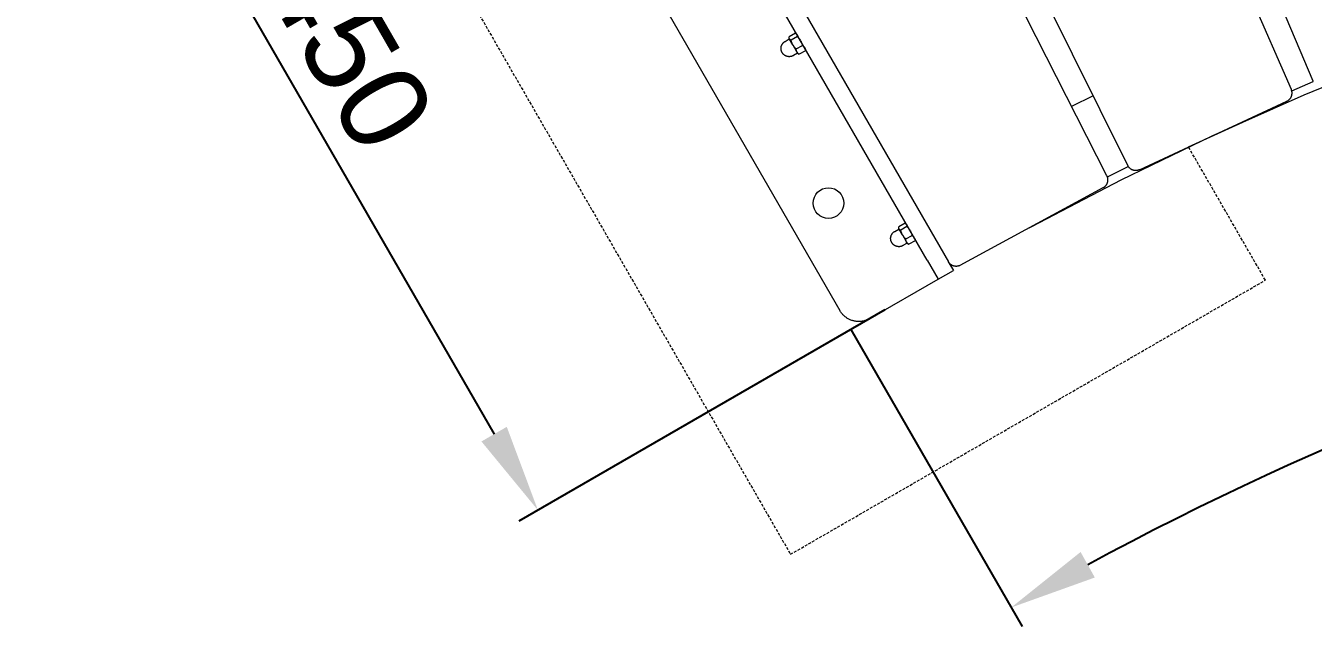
# Model space of a CAD drawing. Header units: millimetres. Extents: x -427 to 4679, y -324 to 2971.
# Drawn here: x -372 to 215, y 811 to 1085 of the extents above; entities that cross this region are included whole.
import ezdxf

# ---------------------------------------------------------------- set-up
doc = ezdxf.new("R2010")
doc.units = ezdxf.units.MM
doc.linetypes.add('HIDDEN', pattern=[1.905, 1.27, -0.635])
for name, color, linetype, lineweight in [('ZANO_R', 7, 'Continuous', 0), ('ZANO_R_przerywana', 7, 'HIDDEN', 0), ('ZANO_W', 1, 'Continuous', 0)]:
    doc.layers.add(name, color=color, linetype=linetype, lineweight=lineweight)
doc.styles.add('Arial', font='arial.ttf')
doc.styles.get("Standard").update_dxf_attribs({"font": 'ARIALUNI.TTF'})
doc.dimstyles.new('pl i ang', dxfattribs={"dimtxt": 50, "dimasz": 50, "dimexe": 1.25, "dimexo": 0.625, "dimgap": 10, "dimtad": 1, "dimtoh": 1, "dimtxsty": 'Standard', "dimcen": 2.5, "dimclrd": 1, "dimclre": 1, "dimclrt": 1, "dimadec": 0, "dimazin": 0, "dimtfac": 1, "dimtmove": 0, "dimatfit": 3, "dimfxl": 1, "dimarcsym": 1})

# ---------------------------------------------------------------- blocks, each defined once
blk = doc.blocks.new('*D499')
at = {"layer": 'ZANO_W', "color": 1, "lineweight": -2}
for p, q in [((4.59, 946.46), (82.72, 811.08)), ((1591.69, 946.11), (1513.51, 810.76))]:
    blk.add_line(p, q, dxfattribs=at)
blk.add_arc((797.84, -428.18), 1440.79, 61.57819, 118.39674, dxfattribs=at)
at = {"layer": 'ZANO_W', "color": 1}
for points in [[(109.39, 845.07), (115.89, 833.43), (77.72, 819.74)], [(1480.35, 833.13), (1486.85, 844.77), (1518.51, 819.42)]]:
    blk.add_solid(points, dxfattribs=at)
at = {"layer": 'ZANO_W', "color": 1, "insert": (798.16, 1043.29), "char_height": 40, "attachment_point": 5, "rotation": 359.98746, "style": 'Arial'}
blk.add_mtext('60%%d', dxfattribs=at)
blk = doc.blocks.new('*D503')
at = {"layer": 'ZANO_W', "color": 1, "lineweight": -2}
for p, q in [((-204.73, 1345.22), (-371.65, 1248.9)), ((-343, 1219.25), (-158.07, 898.78)), ((20.18, 955.46), (-146.74, 859.14))]:
    blk.add_line(p, q, dxfattribs=at)
at = {"layer": 'ZANO_W', "color": 1}
for points in [[(-337.22, 1222.58), (-348.77, 1215.92), (-362.99, 1253.89)], [(-163.84, 895.45), (-152.29, 902.11), (-138.08, 864.13)]]:
    blk.add_solid(points, dxfattribs=at)
at = {"layer": 'ZANO_W', "color": 1, "insert": (-224.18, 1074.22), "char_height": 40, "attachment_point": 5, "rotation": 299.98746, "style": 'Arial'}
blk.add_mtext('450', dxfattribs=at)

msp = doc.modelspace()

# ---------------------------------------------------------------- linework, layer by layer
at = {"layer": 'ZANO_R'}
for p, q in [((43.35, 1467.23), (215.31, 1059.89)), ((205.5, 1055.81), (29.63, 1461.48)), ((-65.9, 1417.06), (130.96, 1021.15)), ((121.41, 1016.48), (-79.24, 1410.48)), ((-171.83, 1360.23), (49.16, 977.27)), ((39.43, 978.11), (-175.48, 1350.55)), ((-215.33, 1327.56), (-0.41, 955.12)), ((-20.64, 1081.51), (-23.49, 1079.86)), ((-20.64, 1081.51), (-20.59, 1081.49)), ((-20.59, 1081.49), (-20.55, 1081.47)), ((-20.55, 1081.47), (-20.5, 1081.45)), ((-20.5, 1081.45), (-20.46, 1081.43)), ((-20.46, 1081.43), (-20.41, 1081.4)), ((-20.41, 1081.4), (-20.37, 1081.38)), ((-20.37, 1081.38), (-20.32, 1081.35)), ((-20.32, 1081.35), (-20.28, 1081.32)), ((-20.29, 1081.33), (-20.04, 1081.18)), ((-20.28, 1081.32), (-20.24, 1081.29)), ((-20.24, 1081.29), (-20.2, 1081.26)), ((-20.2, 1081.26), (-20.16, 1081.23)), ((-20.16, 1081.23), (-20.12, 1081.2)), ((-20.12, 1081.2), (-20.09, 1081.16)), ((-20.09, 1081.16), (-20.05, 1081.12)), ((-20.05, 1081.12), (-20.02, 1081.09)), ((-20.02, 1081.09), (-19.98, 1081.05)), ((-19.98, 1081.05), (-19.95, 1081.01)), ((-19.95, 1081.01), (-19.92, 1080.97)), ((-19.86, 1080.86), (-19.84, 1080.81)), ((-19.84, 1080.81), (-19.82, 1080.76)), ((-19.82, 1080.76), (-19.8, 1080.71)), ((-19.8, 1080.71), (-19.79, 1080.66)), ((-19.79, 1080.66), (-19.78, 1080.61)), ((-19.78, 1080.61), (-19.76, 1080.56)), ((-19.76, 1080.56), (-19.76, 1080.5)), ((-19.76, 1080.5), (-19.75, 1080.45)), ((-19.75, 1080.45), (-19.74, 1080.4)), ((-19.74, 1080.4), (-19.74, 1080.35)), ((-27.21, 1074.68), (-27.2, 1074.81)), ((-27.21, 1074.55), (-27.21, 1074.68)), ((-27.2, 1074.43), (-27.21, 1074.55)), ((-27.2, 1074.81), (-27.19, 1074.94)), ((-27.19, 1074.94), (-27.18, 1075.06)), ((-27.18, 1075.06), (-27.16, 1075.19)), ((-27.16, 1075.19), (-27.14, 1075.32)), ((-27.14, 1075.32), (-27.11, 1075.44)), ((-27.11, 1075.44), (-27.08, 1075.57)), ((-27.08, 1075.57), (-27.04, 1075.69)), ((-27.04, 1075.69), (-27, 1075.81)), ((-27, 1075.81), (-26.96, 1075.93)), ((-26.96, 1075.93), (-26.91, 1076.05)), ((-26.91, 1076.05), (-26.86, 1076.17)), ((-26.86, 1076.17), (-26.81, 1076.28)), ((-26.81, 1076.28), (-26.75, 1076.4)), ((-26.75, 1076.4), (-26.68, 1076.51)), ((-26.68, 1076.51), (-26.62, 1076.62)), ((-26.62, 1076.62), (-26.54, 1076.72)), ((-26.54, 1076.72), (-26.47, 1076.83)), ((-26.47, 1076.83), (-26.39, 1076.93)), ((-26.39, 1076.93), (-26.31, 1077.03)), ((-26.31, 1077.03), (-26.23, 1077.12)), ((-26.23, 1077.12), (-26.14, 1077.22)), ((-26.14, 1077.22), (-26.05, 1077.31)), ((-26.05, 1077.31), (-25.95, 1077.39)), ((-25.95, 1077.39), (-25.86, 1077.48)), ((-25.86, 1077.48), (-25.76, 1077.56)), ((-25.76, 1077.56), (-25.65, 1077.64)), ((-25.65, 1077.64), (-25.55, 1077.71)), ((-25.55, 1077.71), (-25.44, 1077.78)), ((-25.44, 1077.78), (-25.33, 1077.84)), ((-25.33, 1077.84), (-23.49, 1078.91)), ((-23.51, 1079.68), (-23.5, 1079.73)), ((-23.51, 1079.63), (-23.51, 1079.68)), ((-23.51, 1079.58), (-23.51, 1079.63)), ((-23.51, 1079.54), (-23.51, 1079.58)), ((-23.51, 1079.52), (-23.51, 1079.57)), ((-23.51, 1079.5), (-23.51, 1079.56)), ((-23.51, 1079.49), (-23.51, 1079.54)), ((-23.51, 1079.48), (-23.51, 1079.52)), ((-23.51, 1079.44), (-23.51, 1079.49)), ((-23.51, 1079.43), (-23.51, 1079.48)), ((-23.51, 1079.18), (-23.51, 1079.44)), ((-23.5, 1079.39), (-23.51, 1079.44)), ((-23.5, 1079.39), (-23.51, 1079.43)), ((-23.38, 1078.96), (-23.51, 1079.18)), ((-23.5, 1079.73), (-23.49, 1079.86)), ((-23.49, 1079.34), (-23.5, 1079.39)), ((-23.5, 1079.35), (-23.5, 1079.39)), ((-23.49, 1079.3), (-23.5, 1079.35)), ((-23.48, 1079.29), (-23.49, 1079.34)), ((-23.48, 1079.26), (-23.49, 1079.3)), ((-23.49, 1078.91), (-23.44, 1079.06)), ((-23.47, 1079.24), (-23.48, 1079.29)), ((-23.47, 1079.21), (-23.48, 1079.26)), ((-23.46, 1079.2), (-23.47, 1079.24)), ((-23.46, 1079.17), (-23.47, 1079.21)), ((-23.45, 1079.15), (-23.46, 1079.2)), ((-23.45, 1079.13), (-23.46, 1079.17)), ((-23.43, 1079.1), (-23.45, 1079.15)), ((-23.42, 1079.05), (-23.43, 1079.1)), ((-23.4, 1079.01), (-23.42, 1079.05)), ((-23.38, 1078.97), (-23.4, 1079.02)), ((-23.38, 1078.96), (-23.4, 1079.01)), ((-23.36, 1078.92), (-23.38, 1078.96)), ((-23.33, 1078.88), (-23.35, 1078.92)), ((-23.3, 1078.83), (-23.33, 1078.88)), ((-23.33, 1078.87), (-23.33, 1078.88)), ((-23.3, 1078.84), (-23.33, 1078.87)), ((-21.84, 1076.3), (-23.32, 1078.87)), ((-23.27, 1078.8), (-23.3, 1078.84)), ((-23.24, 1078.76), (-23.27, 1078.8)), ((-23.23, 1078.75), (-23.26, 1078.78)), ((-23.21, 1078.73), (-23.24, 1078.76)), ((-23.2, 1078.72), (-23.23, 1078.75)), ((-23.18, 1078.7), (-23.21, 1078.73)), ((-23.17, 1078.68), (-23.2, 1078.72)), ((-23.15, 1078.66), (-23.18, 1078.7)), ((-23.13, 1078.65), (-23.17, 1078.68)), ((-23.11, 1078.63), (-23.15, 1078.66)), ((-23.1, 1078.62), (-23.13, 1078.65)), ((-23.08, 1078.6), (-23.11, 1078.63)), ((-23.06, 1078.59), (-23.1, 1078.62)), ((-23.04, 1078.57), (-23.08, 1078.6)), ((-23.03, 1078.57), (-23.06, 1078.59)), ((-23.01, 1078.55), (-23.04, 1078.57)), ((-22.99, 1078.54), (-23.03, 1078.57)), ((-22.97, 1078.52), (-23.01, 1078.55)), ((-22.95, 1078.51), (-22.99, 1078.54)), ((-22.93, 1078.5), (-22.97, 1078.52)), ((-22.91, 1078.49), (-22.95, 1078.51)), ((-22.89, 1078.47), (-22.93, 1078.5)), ((-22.87, 1078.47), (-22.91, 1078.49)), ((-22.85, 1078.45), (-22.89, 1078.47)), ((-22.81, 1078.43), (-22.85, 1078.45)), ((-22.77, 1078.41), (-22.81, 1078.43)), ((-22.73, 1078.39), (-22.77, 1078.41)), ((-22.61, 1078.34), (-22.73, 1078.39)), ((-19.76, 1079.98), (-22.61, 1078.34)), ((-22.54, 1078.07), (-22.61, 1078.34)), ((-22.46, 1077.8), (-22.54, 1078.07)), ((-22.38, 1077.53), (-22.46, 1077.8)), ((-22.28, 1077.27), (-22.38, 1077.53)), ((-22.18, 1077.01), (-22.28, 1077.27)), ((-22.07, 1076.76), (-22.18, 1077.01)), ((-21.95, 1076.51), (-22.07, 1076.76)), ((-21.82, 1076.26), (-21.95, 1076.51)), ((-21.77, 1076.18), (-21.82, 1076.26)), ((-21.64, 1075.96), (-21.77, 1076.18)), ((-19.97, 1073.05), (-21.69, 1076.04)), ((-21.49, 1075.74), (-21.64, 1075.96)), ((-21.34, 1075.53), (-21.49, 1075.74)), ((-21.19, 1075.32), (-21.34, 1075.53)), ((-21.03, 1075.12), (-21.19, 1075.32)), ((-20.86, 1074.93), (-21.03, 1075.12)), ((-20.68, 1074.74), (-20.86, 1074.93)), ((-20.5, 1074.55), (-20.68, 1074.74)), ((-20.32, 1074.37), (-20.5, 1074.55)), ((-20.32, 1074.37), (-17.47, 1076.01)), ((-19.75, 1080.03), (-19.76, 1079.98)), ((-19.76, 1079.98), (-19.57, 1079.79)), ((-19.74, 1080.08), (-19.75, 1080.03)), ((-19.74, 1080.35), (-19.74, 1080.29)), ((-19.74, 1080.29), (-19.74, 1080.24)), ((-19.74, 1080.24), (-19.74, 1080.19)), ((-19.74, 1080.19), (-19.74, 1080.14)), ((-19.74, 1080.14), (-19.74, 1080.08)), ((-19.57, 1079.79), (-19.38, 1079.6)), ((-19.38, 1079.6), (-19.2, 1079.4)), ((-19.2, 1079.4), (-19.03, 1079.2)), ((-19.03, 1079.2), (-18.86, 1078.99)), ((-18.86, 1078.99), (-18.7, 1078.78)), ((-18.7, 1078.78), (-18.55, 1078.56)), ((-18.55, 1078.56), (-18.4, 1078.33)), ((-18.23, 1078.03), (-18.1, 1077.79)), ((-18.1, 1077.79), (-17.99, 1077.55)), ((-17.99, 1077.55), (-17.88, 1077.3)), ((-17.88, 1077.3), (-17.78, 1077.05)), ((-17.78, 1077.05), (-17.69, 1076.79)), ((-17.69, 1076.79), (-17.61, 1076.54)), ((-17.61, 1076.54), (-17.54, 1076.28)), ((-17.54, 1076.28), (-17.47, 1076.01)), ((-17.47, 1076.01), (-17.38, 1075.95)), ((-17.38, 1075.95), (-17.28, 1075.88)), ((-17.28, 1075.88), (-17.19, 1075.81)), ((-17.19, 1075.81), (-17.11, 1075.74)), ((-17.11, 1075.74), (-17.02, 1075.66)), ((-17.02, 1075.66), (-16.94, 1075.58)), ((-16.94, 1075.58), (-16.86, 1075.5)), ((-16.86, 1075.5), (-16.78, 1075.41)), ((-16.78, 1075.41), (-16.71, 1075.33)), ((-16.71, 1075.33), (-16.64, 1075.24)), ((-16.64, 1075.24), (-16.57, 1075.14)), ((-16.57, 1075.14), (-16.5, 1075.05)), ((-16.41, 1074.89), (-16.37, 1074.79)), ((-16.37, 1074.79), (-16.32, 1074.69)), ((-16.32, 1074.69), (-16.28, 1074.58)), ((-16.28, 1074.58), (-16.24, 1074.47)), ((-27.19, 1074.3), (-27.2, 1074.43)), ((-27.18, 1074.17), (-27.19, 1074.3)), ((-27.17, 1074.04), (-27.18, 1074.17)), ((-27.14, 1073.92), (-27.17, 1074.04)), ((-27.12, 1073.79), (-27.14, 1073.92)), ((-27.09, 1073.67), (-27.12, 1073.79)), ((-27.06, 1073.54), (-27.09, 1073.67)), ((-27.02, 1073.42), (-27.06, 1073.54)), ((-26.98, 1073.3), (-27.02, 1073.42)), ((-26.93, 1073.18), (-26.98, 1073.3)), ((-26.88, 1073.06), (-26.93, 1073.18)), ((-26.82, 1072.95), (-26.88, 1073.06)), ((-26.77, 1072.83), (-26.82, 1072.95)), ((-26.7, 1072.72), (-26.77, 1072.83)), ((-26.64, 1072.61), (-26.7, 1072.72)), ((-26.57, 1072.5), (-26.64, 1072.61)), ((-26.5, 1072.4), (-26.57, 1072.5)), ((-26.42, 1072.3), (-26.5, 1072.4)), ((-26.34, 1072.2), (-26.42, 1072.3)), ((-26.26, 1072.1), (-26.34, 1072.2)), ((-26.17, 1072.01), (-26.26, 1072.1)), ((-26.08, 1071.91), (-26.17, 1072.01)), ((-25.99, 1071.83), (-26.08, 1071.91)), ((-25.89, 1071.74), (-25.99, 1071.83)), ((-25.79, 1071.66), (-25.89, 1071.74)), ((-25.69, 1071.58), (-25.79, 1071.66)), ((-25.58, 1071.51), (-25.69, 1071.58)), ((-25.48, 1071.44), (-25.58, 1071.51)), ((-25.37, 1071.37), (-25.48, 1071.44)), ((-25.26, 1071.31), (-25.37, 1071.37)), ((-25.14, 1071.25), (-25.26, 1071.31)), ((-25.03, 1071.19), (-25.14, 1071.25)), ((-24.91, 1071.14), (-25.03, 1071.19)), ((-24.79, 1071.09), (-24.91, 1071.14)), ((-24.67, 1071.05), (-24.79, 1071.09)), ((-24.55, 1071.01), (-24.67, 1071.05)), ((-24.43, 1070.97), (-24.55, 1071.01)), ((-24.3, 1070.94), (-24.43, 1070.97)), ((-24.18, 1070.92), (-24.3, 1070.94)), ((-24.05, 1070.89), (-24.18, 1070.92)), ((-23.93, 1070.88), (-24.05, 1070.89)), ((-23.8, 1070.86), (-23.93, 1070.88)), ((-23.67, 1070.85), (-23.8, 1070.86)), ((-23.54, 1070.85), (-23.67, 1070.85)), ((-23.41, 1070.85), (-23.54, 1070.85)), ((-23.29, 1070.85), (-23.41, 1070.85)), ((-23.16, 1070.86), (-23.29, 1070.85)), ((-23.03, 1070.87), (-23.16, 1070.86)), ((-22.9, 1070.89), (-23.03, 1070.87)), ((-22.78, 1070.91), (-22.9, 1070.89)), ((-22.65, 1070.93), (-22.78, 1070.91)), ((-22.53, 1070.96), (-22.65, 1070.93)), ((-22.4, 1071), (-22.53, 1070.96)), ((-22.28, 1071.03), (-22.4, 1071)), ((-22.16, 1071.08), (-22.28, 1071.03)), ((-22.04, 1071.12), (-22.16, 1071.08)), ((-21.92, 1071.17), (-22.04, 1071.12)), ((-21.81, 1071.23), (-21.92, 1071.17)), ((-21.69, 1071.29), (-21.81, 1071.23)), ((-21.58, 1071.35), (-21.69, 1071.29)), ((-19.74, 1072.41), (-21.58, 1071.35)), ((-20.31, 1074.26), (-20.32, 1074.37)), ((-20.3, 1074.15), (-20.31, 1074.26)), ((-20.28, 1074.04), (-20.3, 1074.15)), ((-20.26, 1073.92), (-20.28, 1074.04)), ((-20.24, 1073.81), (-20.26, 1073.92)), ((-20.21, 1073.7), (-20.24, 1073.81)), ((-20.18, 1073.6), (-20.21, 1073.7)), ((-20.15, 1073.49), (-20.18, 1073.6)), ((-20.11, 1073.38), (-20.15, 1073.49)), ((-20.07, 1073.28), (-20.11, 1073.38)), ((-20.02, 1073.18), (-20.07, 1073.28)), ((-19.97, 1073.07), (-20.02, 1073.18)), ((-19.92, 1072.97), (-19.97, 1073.07)), ((-19.51, 1072.26), (-19.92, 1072.97)), ((-19.81, 1072.8), (-19.87, 1072.89)), ((-19.74, 1072.71), (-19.81, 1072.8)), ((-19.67, 1072.62), (-19.74, 1072.71)), ((-19.58, 1072.38), (-19.74, 1072.41)), ((-19.6, 1072.53), (-19.67, 1072.62)), ((-19.52, 1072.45), (-19.6, 1072.53)), ((-19.44, 1072.36), (-19.52, 1072.45)), ((-19.18, 1072.07), (-19.51, 1072.26)), ((-19.51, 1072.26), (-19.51, 1072.26)), ((-19.51, 1072.26), (-19.51, 1072.26)), ((-19.36, 1072.29), (-19.44, 1072.36)), ((-19.27, 1072.21), (-19.36, 1072.29)), ((-19.19, 1072.14), (-19.27, 1072.21)), ((-19.1, 1072.06), (-19.19, 1072.14)), ((-19.18, 1072.06), (-19.18, 1072.07)), ((-19.18, 1072.06), (-19.11, 1072.03)), ((-19.11, 1072.03), (-19.05, 1072)), ((-19, 1072), (-19.1, 1072.06)), ((-18.98, 1071.96), (-19.05, 1072)), ((-18.91, 1071.93), (-19, 1072)), ((-18.91, 1071.93), (-18.98, 1071.96)), ((-16.06, 1073.58), (-18.91, 1071.93)), ((-16.24, 1074.47), (-16.2, 1074.36)), ((-16.2, 1074.36), (-16.17, 1074.25)), ((-16.17, 1074.25), (-16.14, 1074.14)), ((-16.14, 1074.14), (-16.12, 1074.03)), ((-16.12, 1074.03), (-16.1, 1073.92)), ((-16.1, 1073.92), (-16.08, 1073.8)), ((-16.08, 1073.8), (-16.07, 1073.69)), ((-16.07, 1073.69), (-16.06, 1073.58)), ((-16.05, 1073.73), (-16.06, 1073.65)), ((-16.06, 1073.65), (-16.06, 1073.58)), ((-16.04, 1073.88), (-16.05, 1073.8)), ((-16.05, 1073.8), (-16.05, 1073.73)), ((-16.04, 1074.26), (-16.04, 1073.88)), ((211.35, 1053.41), (253.92, 1070.82)), ((205.67, 1055.33), (215.49, 1059.52)), ((215.37, 1059.76), (215.31, 1059.89)), ((215.43, 1059.64), (215.37, 1059.76)), ((215.49, 1059.52), (215.43, 1059.64)), ((115.11, 1053.02), (105.3, 1048.1)), ((169.34, 1034.71), (211.35, 1053.41)), ((204.11, 1050.94), (204.22, 1051.02)), ((204.22, 1051.02), (204.33, 1051.1)), ((204.33, 1051.1), (204.43, 1051.19)), ((204.43, 1051.19), (204.54, 1051.28)), ((204.54, 1051.28), (204.64, 1051.37)), ((204.64, 1051.37), (204.73, 1051.47)), ((204.73, 1051.47), (204.82, 1051.57)), ((204.82, 1051.57), (204.91, 1051.68)), ((204.91, 1051.68), (205, 1051.78)), ((205, 1051.78), (205.08, 1051.89)), ((205.08, 1051.89), (205.16, 1052.01)), ((205.16, 1052.01), (205.23, 1052.12)), ((205.23, 1052.12), (205.3, 1052.24)), ((205.3, 1052.24), (205.37, 1052.36)), ((205.37, 1052.36), (205.43, 1052.48)), ((205.43, 1052.48), (205.49, 1052.61)), ((205.49, 1052.61), (205.54, 1052.74)), ((205.55, 1055.69), (205.5, 1055.81)), ((205.54, 1052.74), (205.59, 1052.86)), ((205.6, 1055.56), (205.55, 1055.69)), ((205.59, 1052.86), (205.63, 1052.99)), ((205.64, 1055.43), (205.6, 1055.56)), ((205.63, 1052.99), (205.67, 1053.13)), ((205.68, 1055.29), (205.64, 1055.43)), ((205.67, 1053.13), (205.71, 1053.26)), ((205.71, 1055.16), (205.68, 1055.29)), ((205.74, 1055.03), (205.71, 1055.16)), ((205.71, 1053.26), (205.74, 1053.39)), ((205.77, 1054.89), (205.74, 1055.03)), ((205.74, 1053.39), (205.77, 1053.53)), ((205.79, 1054.76), (205.77, 1054.89)), ((205.77, 1053.53), (205.79, 1053.66)), ((205.81, 1054.62), (205.79, 1054.76)), ((205.79, 1053.66), (205.8, 1053.8)), ((205.8, 1053.8), (205.82, 1053.94)), ((205.82, 1054.48), (205.81, 1054.62)), ((205.82, 1054.35), (205.82, 1054.48)), ((205.83, 1054.21), (205.82, 1054.35)), ((205.82, 1054.07), (205.83, 1054.21)), ((205.82, 1053.94), (205.82, 1054.07)), ((136.22, 1019.31), (203.51, 1050.59)), ((158.62, 1029.68), (200.14, 1048.57)), ((203.51, 1050.59), (203.64, 1050.65)), ((203.64, 1050.65), (203.76, 1050.72)), ((203.76, 1050.72), (203.88, 1050.79)), ((203.88, 1050.79), (203.99, 1050.86)), ((203.99, 1050.86), (204.11, 1050.94)), ((127.93, 1014.71), (169.34, 1034.71)), ((143.88, 1022.6), (155.69, 1028.29)), ((121.47, 1016.36), (121.41, 1016.48)), ((121.53, 1016.23), (121.47, 1016.36)), ((121.58, 1016.1), (121.53, 1016.23)), ((121.62, 1015.97), (121.58, 1016.1)), ((121.61, 1016.01), (131.16, 1020.8)), ((121.67, 1015.84), (121.62, 1015.97)), ((121.71, 1015.71), (121.67, 1015.84)), ((131.02, 1021.03), (130.96, 1021.15)), ((131.09, 1020.91), (131.02, 1021.03)), ((131.16, 1020.79), (131.09, 1020.91)), ((131.23, 1020.68), (131.16, 1020.79)), ((131.31, 1020.57), (131.23, 1020.68)), ((131.4, 1020.46), (131.31, 1020.57)), ((131.48, 1020.35), (131.4, 1020.46)), ((131.57, 1020.25), (131.48, 1020.35)), ((131.67, 1020.15), (131.57, 1020.25)), ((131.76, 1020.05), (131.67, 1020.15)), ((131.87, 1019.96), (131.76, 1020.05)), ((131.97, 1019.87), (131.87, 1019.96)), ((132.08, 1019.78), (131.97, 1019.87)), ((132.19, 1019.7), (132.08, 1019.78)), ((132.3, 1019.62), (132.19, 1019.7)), ((132.41, 1019.54), (132.3, 1019.62)), ((132.53, 1019.47), (132.41, 1019.54)), ((132.65, 1019.41), (132.53, 1019.47)), ((132.77, 1019.34), (132.65, 1019.41)), ((132.9, 1019.29), (132.77, 1019.34)), ((133.02, 1019.23), (132.9, 1019.29)), ((133.15, 1019.18), (133.02, 1019.23)), ((133.28, 1019.14), (133.15, 1019.18)), ((133.41, 1019.1), (133.28, 1019.14)), ((133.54, 1019.06), (133.41, 1019.1)), ((133.68, 1019.03), (133.54, 1019.06)), ((133.81, 1019), (133.68, 1019.03)), ((133.95, 1018.98), (133.81, 1019)), ((134.08, 1018.96), (133.95, 1018.98)), ((134.22, 1018.95), (134.08, 1018.96)), ((134.36, 1018.94), (134.22, 1018.95)), ((134.49, 1018.93), (134.36, 1018.94)), ((134.63, 1018.93), (134.49, 1018.93)), ((134.77, 1018.94), (134.63, 1018.93)), ((134.91, 1018.95), (134.77, 1018.94)), ((135.04, 1018.97), (134.91, 1018.95)), ((135.18, 1018.98), (135.04, 1018.97)), ((135.31, 1019.01), (135.18, 1018.98)), ((135.45, 1019.04), (135.31, 1019.01)), ((135.58, 1019.07), (135.45, 1019.04)), ((135.71, 1019.11), (135.58, 1019.07)), ((135.84, 1019.15), (135.71, 1019.11)), ((135.97, 1019.2), (135.84, 1019.15)), ((136.1, 1019.25), (135.97, 1019.2)), ((136.22, 1019.31), (136.1, 1019.25)), ((54.53, 975.75), (119.75, 1011.15)), ((87.15, 993.45), (127.93, 1014.71)), ((119.75, 1011.15), (119.87, 1011.22)), ((119.87, 1011.22), (119.99, 1011.29)), ((119.99, 1011.29), (120.1, 1011.36)), ((120.1, 1011.36), (120.22, 1011.44)), ((120.22, 1011.44), (120.33, 1011.53)), ((120.33, 1011.53), (120.43, 1011.61)), ((120.43, 1011.61), (120.53, 1011.7)), ((120.53, 1011.7), (120.63, 1011.8)), ((120.63, 1011.8), (120.73, 1011.89)), ((120.73, 1011.89), (120.82, 1011.99)), ((120.82, 1011.99), (120.91, 1012.1)), ((120.91, 1012.1), (121, 1012.21)), ((121, 1012.21), (121.08, 1012.32)), ((121.08, 1012.32), (121.16, 1012.43)), ((121.16, 1012.43), (121.24, 1012.54)), ((121.24, 1012.54), (121.31, 1012.66)), ((121.31, 1012.66), (121.37, 1012.78)), ((121.37, 1012.78), (121.44, 1012.9)), ((121.44, 1012.9), (121.5, 1013.03)), ((121.5, 1013.03), (121.55, 1013.15)), ((121.55, 1013.15), (121.6, 1013.28)), ((121.6, 1013.28), (121.64, 1013.41)), ((121.64, 1013.41), (121.68, 1013.54)), ((121.68, 1013.54), (121.72, 1013.67)), ((121.74, 1015.58), (121.71, 1015.71)), ((121.72, 1013.67), (121.75, 1013.81)), ((121.77, 1015.44), (121.74, 1015.58)), ((121.75, 1013.81), (121.78, 1013.94)), ((121.79, 1015.31), (121.77, 1015.44)), ((121.78, 1013.94), (121.8, 1014.08)), ((121.81, 1015.17), (121.79, 1015.31)), ((121.8, 1014.08), (121.82, 1014.21)), ((121.83, 1015.04), (121.81, 1015.17)), ((121.82, 1014.21), (121.83, 1014.35)), ((121.84, 1014.9), (121.83, 1015.04)), ((121.83, 1014.35), (121.84, 1014.49)), ((121.84, 1014.76), (121.84, 1014.9)), ((121.84, 1014.63), (121.84, 1014.76)), ((121.84, 1014.49), (121.84, 1014.63)), ((85.88, 992.76), (109.1, 1005.09)), ((24.65, 991.23), (26.5, 992.29)), ((26.47, 993.02), (26.48, 993.07)), ((26.47, 992.97), (26.47, 993.02)), ((26.47, 992.92), (26.47, 992.97)), ((26.47, 992.91), (26.47, 992.96)), ((26.47, 992.89), (26.47, 992.95)), ((26.47, 992.87), (26.47, 992.92)), ((26.47, 992.87), (26.47, 992.91)), ((26.48, 992.82), (26.47, 992.87)), ((26.47, 992.82), (26.47, 992.87)), ((26.47, 992.57), (26.47, 992.83)), ((26.48, 992.78), (26.47, 992.82)), ((26.6, 992.35), (26.47, 992.57)), ((26.48, 993.12), (26.49, 993.25)), ((26.48, 993.07), (26.48, 993.12)), ((26.48, 992.77), (26.48, 992.82)), ((26.48, 992.73), (26.48, 992.78)), ((26.49, 992.73), (26.48, 992.77)), ((26.49, 992.69), (26.48, 992.73)), ((29.34, 994.89), (26.49, 993.25)), ((26.5, 992.68), (26.49, 992.73)), ((26.5, 992.64), (26.49, 992.69)), ((26.51, 992.63), (26.5, 992.68)), ((26.51, 992.6), (26.5, 992.64)), ((26.5, 992.29), (26.54, 992.45)), ((26.52, 992.58), (26.51, 992.63)), ((26.52, 992.56), (26.51, 992.6)), ((26.53, 992.53), (26.52, 992.58)), ((26.53, 992.51), (26.52, 992.56)), ((26.55, 992.49), (26.53, 992.53)), ((26.56, 992.44), (26.55, 992.49)), ((26.58, 992.4), (26.56, 992.44)), ((26.6, 992.35), (26.58, 992.4)), ((26.6, 992.36), (26.58, 992.4)), ((26.63, 992.31), (26.6, 992.35)), ((26.65, 992.27), (26.63, 992.31)), ((30.22, 993.37), (27.38, 991.72)), ((29.34, 994.89), (29.39, 994.88)), ((29.39, 994.88), (29.43, 994.86)), ((29.43, 994.86), (29.48, 994.84)), ((29.48, 994.84), (29.53, 994.81)), ((29.53, 994.81), (29.57, 994.79)), ((29.57, 994.79), (29.61, 994.76)), ((29.61, 994.76), (29.66, 994.74)), ((29.66, 994.74), (29.7, 994.71)), ((29.69, 994.72), (29.94, 994.57)), ((29.7, 994.71), (29.74, 994.68)), ((29.74, 994.68), (29.78, 994.65)), ((29.78, 994.65), (29.82, 994.62)), ((29.82, 994.62), (29.86, 994.58)), ((29.86, 994.58), (29.89, 994.55)), ((29.89, 994.55), (29.93, 994.51)), ((29.93, 994.51), (29.96, 994.47)), ((29.96, 994.47), (30, 994.44)), ((30, 994.44), (30.03, 994.4)), ((30.03, 994.4), (30.06, 994.36)), ((30.12, 994.25), (30.14, 994.2)), ((30.14, 994.2), (30.16, 994.15)), ((30.16, 994.15), (30.18, 994.1)), ((30.18, 994.1), (30.19, 994.05)), ((30.19, 994.05), (30.2, 993.99)), ((30.2, 993.99), (30.22, 993.94)), ((30.22, 993.94), (30.23, 993.89)), ((30.23, 993.42), (30.22, 993.37)), ((30.22, 993.37), (30.42, 993.18)), ((30.23, 993.89), (30.23, 993.84)), ((30.23, 993.84), (30.24, 993.79)), ((30.24, 993.47), (30.23, 993.42)), ((30.24, 993.79), (30.24, 993.73)), ((30.24, 993.73), (30.25, 993.68)), ((30.25, 993.63), (30.24, 993.58)), ((30.24, 993.58), (30.24, 993.52)), ((30.24, 993.52), (30.24, 993.47)), ((30.25, 993.68), (30.25, 993.63)), ((30.42, 993.18), (30.61, 992.98)), ((30.61, 992.98), (30.79, 992.78)), ((30.79, 992.78), (30.96, 992.57)), ((30.96, 992.57), (31.13, 992.36)), ((31.13, 992.36), (31.29, 992.14)), ((22.77, 987.94), (22.78, 988.07)), ((22.78, 987.81), (22.77, 987.94)), ((22.78, 988.2), (22.79, 988.32)), ((22.78, 988.07), (22.78, 988.2)), ((22.79, 987.68), (22.78, 987.81)), ((22.79, 988.32), (22.8, 988.45)), ((22.8, 987.56), (22.79, 987.68)), ((22.8, 988.45), (22.82, 988.58)), ((22.82, 987.43), (22.8, 987.56)), ((22.82, 988.58), (22.84, 988.7)), ((22.84, 987.3), (22.82, 987.43)), ((22.84, 988.7), (22.87, 988.83)), ((22.86, 987.18), (22.84, 987.3)), ((22.89, 987.05), (22.86, 987.18)), ((22.87, 988.83), (22.9, 988.95)), ((22.93, 986.93), (22.89, 987.05)), ((22.9, 988.95), (22.94, 989.08)), ((22.96, 986.81), (22.93, 986.93)), ((22.94, 989.08), (22.98, 989.2)), ((23.01, 986.69), (22.96, 986.81)), ((22.98, 989.2), (23.02, 989.32)), ((23.05, 986.57), (23.01, 986.69)), ((23.02, 989.32), (23.07, 989.44)), ((23.1, 986.45), (23.05, 986.57)), ((23.07, 989.44), (23.12, 989.56)), ((23.16, 986.33), (23.1, 986.45)), ((23.12, 989.56), (23.18, 989.67)), ((23.18, 989.67), (23.24, 989.78)), ((23.24, 989.78), (23.3, 989.89)), ((23.3, 989.89), (23.37, 990)), ((23.37, 990), (23.44, 990.11)), ((23.44, 990.11), (23.51, 990.21)), ((23.51, 990.21), (23.59, 990.32)), ((23.59, 990.32), (23.67, 990.42)), ((23.67, 990.42), (23.76, 990.51)), ((23.76, 990.51), (23.84, 990.6)), ((23.84, 990.6), (23.93, 990.69)), ((23.93, 990.69), (24.03, 990.78)), ((24.03, 990.78), (24.13, 990.86)), ((24.13, 990.86), (24.23, 990.94)), ((24.23, 990.94), (24.33, 991.02)), ((24.33, 991.02), (24.43, 991.09)), ((24.43, 991.09), (24.54, 991.16)), ((24.54, 991.16), (24.65, 991.23)), ((26.68, 992.22), (26.65, 992.27)), ((26.68, 992.22), (26.65, 992.26)), ((26.65, 992.26), (26.65, 992.26)), ((28.14, 989.69), (26.66, 992.25)), ((26.71, 992.19), (26.68, 992.22)), ((26.74, 992.15), (26.71, 992.19)), ((26.75, 992.14), (26.72, 992.17)), ((26.77, 992.12), (26.74, 992.15)), ((26.78, 992.1), (26.75, 992.14)), ((26.8, 992.08), (26.77, 992.12)), ((26.82, 992.07), (26.78, 992.1)), ((26.83, 992.05), (26.8, 992.08)), ((26.85, 992.04), (26.82, 992.07)), ((26.87, 992.02), (26.83, 992.05)), ((26.88, 992.01), (26.85, 992.04)), ((26.9, 991.99), (26.87, 992.02)), ((26.92, 991.98), (26.88, 992.01)), ((26.94, 991.96), (26.9, 991.99)), ((26.96, 991.95), (26.92, 991.98)), ((26.97, 991.93), (26.94, 991.96)), ((26.99, 991.93), (26.96, 991.95)), ((27.01, 991.91), (26.97, 991.93)), ((27.03, 991.9), (26.99, 991.93)), ((27.05, 991.88), (27.01, 991.91)), ((27.07, 991.88), (27.03, 991.9)), ((27.09, 991.86), (27.05, 991.88)), ((27.11, 991.85), (27.07, 991.88)), ((27.13, 991.84), (27.09, 991.86)), ((27.17, 991.82), (27.13, 991.84)), ((27.21, 991.8), (27.17, 991.82)), ((27.25, 991.78), (27.21, 991.8)), ((27.38, 991.72), (27.26, 991.78)), ((27.44, 991.45), (27.38, 991.72)), ((27.52, 991.19), (27.44, 991.45)), ((27.6, 990.92), (27.52, 991.19)), ((27.7, 990.66), (27.6, 990.92)), ((27.8, 990.4), (27.7, 990.66)), ((27.91, 990.14), (27.8, 990.4)), ((28.03, 989.89), (27.91, 990.14)), ((28.16, 989.65), (28.03, 989.89)), ((28.21, 989.56), (28.16, 989.65)), ((28.35, 989.34), (28.21, 989.56)), ((30.01, 986.44), (28.29, 989.43)), ((28.49, 989.13), (28.35, 989.34)), ((28.64, 988.92), (28.49, 989.13)), ((28.79, 988.71), (28.64, 988.92)), ((28.95, 988.51), (28.79, 988.71)), ((29.12, 988.31), (28.95, 988.51)), ((29.3, 988.12), (29.12, 988.31)), ((29.48, 987.94), (29.3, 988.12)), ((29.66, 987.76), (29.48, 987.94)), ((29.66, 987.76), (32.51, 989.4)), ((29.67, 987.65), (29.66, 987.76)), ((29.68, 987.53), (29.67, 987.65)), ((29.7, 987.42), (29.68, 987.53)), ((29.72, 987.31), (29.7, 987.42)), ((29.74, 987.2), (29.72, 987.31)), ((29.77, 987.09), (29.74, 987.2)), ((29.8, 986.98), (29.77, 987.09)), ((29.83, 986.88), (29.8, 986.98)), ((29.87, 986.77), (29.83, 986.88)), ((29.91, 986.66), (29.87, 986.77)), ((29.96, 986.56), (29.91, 986.66)), ((30.01, 986.46), (29.96, 986.56)), ((30.06, 986.36), (30.01, 986.46)), ((33.92, 986.96), (31.07, 985.32)), ((31.29, 992.14), (31.45, 991.92)), ((31.45, 991.92), (31.6, 991.69)), ((31.75, 991.43), (31.87, 991.19)), ((31.87, 991.19), (31.99, 990.95)), ((31.99, 990.95), (32.1, 990.7)), ((32.1, 990.7), (32.2, 990.44)), ((32.2, 990.44), (32.29, 990.19)), ((32.29, 990.19), (32.37, 989.93)), ((32.37, 989.93), (32.44, 989.66)), ((32.44, 989.66), (32.51, 989.4)), ((32.51, 989.4), (32.6, 989.34)), ((32.6, 989.34), (32.7, 989.27)), ((32.7, 989.27), (32.79, 989.2)), ((32.79, 989.2), (32.87, 989.12)), ((32.87, 989.12), (32.96, 989.05)), ((32.96, 989.05), (33.04, 988.97)), ((33.04, 988.97), (33.12, 988.89)), ((33.12, 988.89), (33.2, 988.8)), ((33.2, 988.8), (33.27, 988.71)), ((33.27, 988.71), (33.34, 988.62)), ((33.34, 988.62), (33.41, 988.53)), ((33.41, 988.53), (33.48, 988.44)), ((33.57, 988.28), (33.62, 988.18)), ((33.62, 988.18), (33.66, 988.07)), ((33.66, 988.07), (33.7, 987.97)), ((33.7, 987.97), (33.74, 987.86)), ((33.74, 987.86), (33.78, 987.75)), ((33.78, 987.75), (33.81, 987.64)), ((33.81, 987.64), (33.84, 987.53)), ((33.84, 987.53), (33.86, 987.42)), ((33.86, 987.42), (33.88, 987.3)), ((33.88, 987.3), (33.9, 987.19)), ((33.9, 987.19), (33.91, 987.08)), ((33.91, 987.08), (33.92, 986.96)), ((33.93, 987.04), (33.92, 986.96)), ((33.94, 987.19), (33.93, 987.11)), ((33.93, 987.11), (33.93, 987.04)), ((33.94, 987.64), (33.94, 987.26)), ((33.94, 987.26), (33.94, 987.19)), ((23.21, 986.22), (23.16, 986.33)), ((23.28, 986.11), (23.21, 986.22)), ((23.34, 986), (23.28, 986.11)), ((23.41, 985.89), (23.34, 986)), ((23.49, 985.79), (23.41, 985.89)), ((23.56, 985.68), (23.49, 985.79)), ((23.64, 985.58), (23.56, 985.68)), ((23.73, 985.49), (23.64, 985.58)), ((23.81, 985.39), (23.73, 985.49)), ((23.9, 985.3), (23.81, 985.39)), ((24, 985.21), (23.9, 985.3)), ((24.09, 985.13), (24, 985.21)), ((24.19, 985.05), (24.09, 985.13)), ((24.29, 984.97), (24.19, 985.05)), ((24.4, 984.89), (24.29, 984.97)), ((24.5, 984.82), (24.4, 984.89)), ((24.61, 984.76), (24.5, 984.82)), ((24.72, 984.69), (24.61, 984.76)), ((24.84, 984.63), (24.72, 984.69)), ((24.95, 984.58), (24.84, 984.63)), ((25.07, 984.53), (24.95, 984.58)), ((25.19, 984.48), (25.07, 984.53)), ((25.31, 984.44), (25.19, 984.48)), ((25.43, 984.4), (25.31, 984.44)), ((25.55, 984.36), (25.43, 984.4)), ((25.68, 984.33), (25.55, 984.36)), ((25.8, 984.3), (25.68, 984.33)), ((25.93, 984.28), (25.8, 984.3)), ((26.06, 984.26), (25.93, 984.28)), ((26.18, 984.25), (26.06, 984.26)), ((26.31, 984.24), (26.18, 984.25)), ((26.44, 984.23), (26.31, 984.24)), ((26.57, 984.23), (26.44, 984.23)), ((26.69, 984.24), (26.57, 984.23)), ((26.82, 984.24), (26.69, 984.24)), ((26.95, 984.26), (26.82, 984.24)), ((27.08, 984.27), (26.95, 984.26)), ((27.2, 984.29), (27.08, 984.27)), ((27.33, 984.32), (27.2, 984.29)), ((27.45, 984.35), (27.33, 984.32)), ((27.58, 984.38), (27.45, 984.35)), ((27.7, 984.42), (27.58, 984.38)), ((27.82, 984.46), (27.7, 984.42)), ((27.94, 984.51), (27.82, 984.46)), ((28.06, 984.56), (27.94, 984.51)), ((28.17, 984.61), (28.06, 984.56)), ((28.29, 984.67), (28.17, 984.61)), ((28.4, 984.73), (28.29, 984.67)), ((30.24, 985.8), (28.4, 984.73)), ((30.47, 985.65), (30.06, 986.36)), ((30.17, 986.19), (30.11, 986.28)), ((30.24, 986.09), (30.17, 986.19)), ((30.31, 986), (30.24, 986.09)), ((30.4, 985.76), (30.24, 985.8)), ((30.38, 985.92), (30.31, 986)), ((30.46, 985.83), (30.38, 985.92)), ((30.54, 985.75), (30.46, 985.83)), ((30.47, 985.65), (30.47, 985.64)), ((30.8, 985.45), (30.47, 985.64)), ((30.47, 985.64), (30.47, 985.64)), ((30.62, 985.67), (30.54, 985.75)), ((30.71, 985.6), (30.62, 985.67)), ((30.79, 985.52), (30.71, 985.6)), ((30.88, 985.45), (30.79, 985.52)), ((30.81, 985.45), (30.8, 985.45)), ((30.8, 985.45), (30.87, 985.42)), ((30.87, 985.42), (30.93, 985.38)), ((30.98, 985.38), (30.88, 985.45)), ((31, 985.35), (30.93, 985.38)), ((31.07, 985.32), (30.98, 985.38)), ((31.07, 985.32), (31, 985.35)), ((39.43, 978.11), (44.43, 969.45)), ((49.2, 977.19), (49.16, 977.27)), ((49.23, 977.15), (49.16, 977.27)), ((49.25, 977.12), (49.2, 977.19)), ((49.36, 976.92), (49.21, 977.19)), ((49.3, 977.04), (49.23, 977.15)), ((49.31, 977.02), (49.27, 977.08)), ((49.38, 976.92), (49.3, 977.04)), ((49.37, 976.94), (49.36, 976.92)), ((49.36, 976.92), (49.38, 976.93)), ((49.36, 976.92), (51.36, 973.45)), ((49.46, 976.81), (49.38, 976.92)), ((49.55, 976.71), (49.46, 976.81)), ((49.64, 976.6), (49.55, 976.71)), ((49.73, 976.5), (49.64, 976.6)), ((49.83, 976.41), (49.73, 976.5)), ((49.93, 976.31), (49.83, 976.41)), ((50.03, 976.22), (49.93, 976.31)), ((50.14, 976.13), (50.03, 976.22)), ((50.25, 976.05), (50.14, 976.13)), ((50.36, 975.97), (50.25, 976.05)), ((50.48, 975.89), (50.36, 975.97)), ((50.59, 975.82), (50.48, 975.89)), ((50.71, 975.76), (50.59, 975.82)), ((50.83, 975.69), (50.71, 975.76)), ((50.96, 975.63), (50.83, 975.69)), ((51.08, 975.58), (50.96, 975.63)), ((51.21, 975.53), (51.08, 975.58)), ((51.34, 975.48), (51.21, 975.53)), ((51.47, 975.44), (51.34, 975.48)), ((51.6, 975.4), (51.47, 975.44)), ((51.74, 975.37), (51.6, 975.4)), ((51.87, 975.34), (51.74, 975.37)), ((52.01, 975.32), (51.87, 975.34)), ((52.14, 975.3), (52.01, 975.32)), ((52.28, 975.28), (52.14, 975.3)), ((52.42, 975.27), (52.28, 975.28)), ((52.55, 975.27), (52.42, 975.27)), ((52.69, 975.27), (52.55, 975.27)), ((52.83, 975.27), (52.69, 975.27)), ((52.96, 975.28), (52.83, 975.27)), ((53.1, 975.3), (52.96, 975.28)), ((53.24, 975.32), (53.1, 975.3)), ((53.37, 975.34), (53.24, 975.32)), ((53.51, 975.37), (53.37, 975.34)), ((53.64, 975.4), (53.51, 975.37)), ((53.77, 975.44), (53.64, 975.4)), ((53.9, 975.48), (53.77, 975.44)), ((54.03, 975.53), (53.9, 975.48)), ((54.16, 975.58), (54.03, 975.53)), ((54.29, 975.63), (54.16, 975.58)), ((54.41, 975.69), (54.29, 975.63)), ((54.53, 975.75), (54.41, 975.69)), ((13.25, 951.46), (44.43, 969.45)), ((44.43, 969.45), (51.36, 973.45)), ((-0.23, 954.83), (-0.41, 955.12)), ((-0.05, 954.54), (-0.23, 954.83)), ((0.15, 954.26), (-0.05, 954.54)), ((0.35, 953.99), (0.15, 954.26)), ((0.57, 953.72), (0.35, 953.99)), ((0.79, 953.47), (0.57, 953.72)), ((1.02, 953.21), (0.79, 953.47)), ((1.26, 952.97), (1.02, 953.21)), ((1.51, 952.74), (1.26, 952.97)), ((1.77, 952.51), (1.51, 952.74)), ((2.03, 952.29), (1.77, 952.51)), ((2.3, 952.09), (2.03, 952.29)), ((2.58, 951.89), (2.3, 952.09)), ((2.86, 951.7), (2.58, 951.89)), ((3.15, 951.52), (2.86, 951.7)), ((3.45, 951.35), (3.15, 951.52)), ((3.75, 951.19), (3.45, 951.35)), ((4.06, 951.04), (3.75, 951.19)), ((12.95, 951.29), (12.65, 951.14)), ((13.25, 951.46), (12.95, 951.29)), ((4.37, 950.9), (4.06, 951.04)), ((4.69, 950.78), (4.37, 950.9)), ((5.01, 950.66), (4.69, 950.78)), ((5.34, 950.56), (5.01, 950.66)), ((5.66, 950.46), (5.34, 950.56)), ((6, 950.38), (5.66, 950.46)), ((6.33, 950.31), (6, 950.38)), ((6.67, 950.25), (6.33, 950.31)), ((7, 950.2), (6.67, 950.25)), ((7.34, 950.16), (7, 950.2)), ((7.68, 950.14), (7.34, 950.16)), ((8.02, 950.12), (7.68, 950.14)), ((8.37, 950.12), (8.02, 950.12)), ((8.71, 950.13), (8.37, 950.12)), ((9.05, 950.15), (8.71, 950.13)), ((9.39, 950.19), (9.05, 950.15)), ((9.73, 950.23), (9.39, 950.19)), ((10.06, 950.29), (9.73, 950.23)), ((10.4, 950.35), (10.06, 950.29)), ((10.73, 950.43), (10.4, 950.35)), ((11.06, 950.52), (10.73, 950.43)), ((11.39, 950.62), (11.06, 950.52)), ((11.71, 950.74), (11.39, 950.62)), ((12.03, 950.86), (11.71, 950.74)), ((12.34, 950.99), (12.03, 950.86)), ((12.65, 951.14), (12.34, 950.99))]:
    msp.add_line(p, q, dxfattribs=at)
msp.add_circle((-5.58, 1004.1), 7, dxfattribs=at)
at = {"layer": 'ZANO_R_przerywana'}
for p, q in [((-322.77, 1363.7), (-22.88, 844.02)), ((193.65, 968.97), (158.62, 1029.67)), ((49.36, 976.92), (49.36, 976.92)), ((-22.88, 844.02), (193.65, 968.97))]:
    msp.add_line(p, q, dxfattribs=at)

# ---------------------------------------------------------------- dimensions: what is measured, and where the dimension line sits
at = {"layer": 'ZANO_W'}
dim = msp.add_aligned_dim(p1=(-196.07, 1350.22), p2=(28.84, 960.46), distance=-192.72, dimstyle='pl i ang', override={"dimtxt": 40, "dimasz": 40, "dimexe": 10, "dimexo": 10, "dimtoh": 0, "dimdec": 0, "dimtxsty": 'Arial', "dimtdec": 0, "dimtmove": 1}, dxfattribs=at)
dim.commit()
dim.dimension.update_dxf_attribs({"geometry": '*D503', "text_midpoint": (-224.18, 1074.22)})
dim = msp.add_angular_dim_2l(base=(1048.34, 990.67), line1=((1596.69, 954.77), (1811.78, 1327.12)), line2=((-215.33, 1327.56), (-0.41, 955.12)), dimstyle='pl i ang', override={"dimtxt": 40, "dimasz": 40, "dimexe": 10, "dimexo": 10, "dimtoh": 0, "dimdec": 0, "dimtxsty": 'Arial', "dimtdec": 0, "dimtmove": 1}, dxfattribs=at)
dim.commit()
dim.dimension.update_dxf_attribs({"geometry": '*D499', "text_midpoint": (798.16, 1043.29)})

doc.saveas('drawing.dxf')
